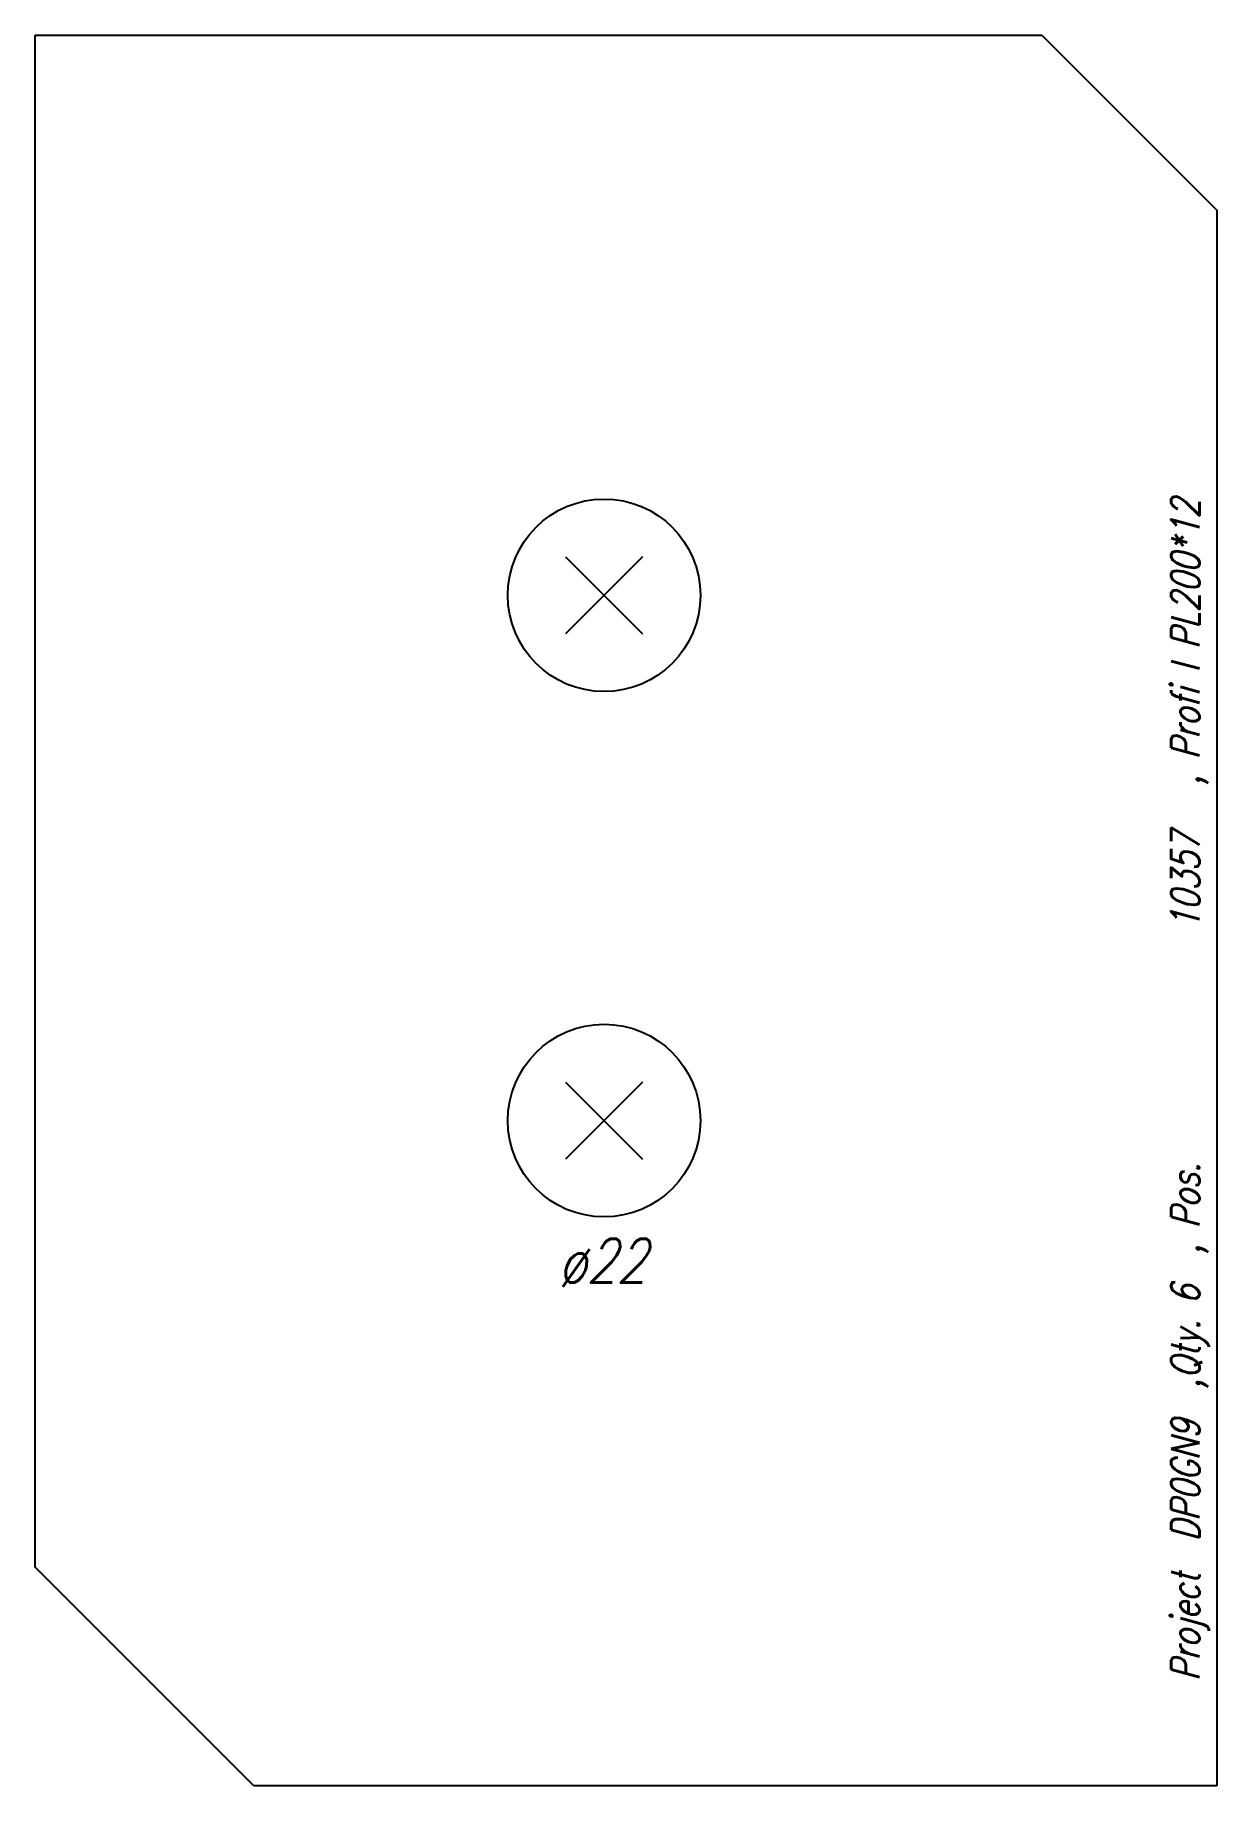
# Model space of a CAD drawing. Extents: x 0 to 135, y -100 to 100.
import ezdxf

# ---------------------------------------------------------------- set-up
doc = ezdxf.new("R2010")
doc.units = 0
doc.header["$LTSCALE"] = 10
for name, color, linetype in [('BEZ_SCHRAUBEN', 7, 'CONTINUOUS'), ('SCHRAUBEN', 7, 'CONTINUOUS'), ('TEILE', 7, 'CONTINUOUS'), ('UNTERSCHRIFT', 7, 'CONTINUOUS')]:
    doc.layers.add(name, color=color, linetype=linetype)
doc.styles.get("Standard").update_dxf_attribs({"font": 'ROMANS'})

msp = doc.modelspace()

# ---------------------------------------------------------------- linework, layer by layer
at = {"layer": 'SCHRAUBEN', "color": 6}
for p, q in [((69.400101, 40.40192), (60.600098, 31.601921)), ((60.600098, 40.40192), (69.400101, 31.601921)), ((69.400101, -19.598082), (60.600098, -28.398083)), ((60.600098, -19.598082), (69.400101, -28.398083))]:
    msp.add_line(p, q, dxfattribs=at)
at = {"layer": 'SCHRAUBEN', "color": 2}
for centre in [(65.000099, 36.001923), (65.000099, -23.998081)]:
    msp.add_circle(centre, 11, dxfattribs=at)
at = {"layer": 'TEILE', "color": 2}
for p, q in [((0, -75), (0, 100)), ((0, 100), (114.999962, 100)), ((114.999962, 100), (135.000061, 79.999901)), ((135.000061, 79.999901), (135.000061, -100)), ((25, -100), (0, -75)), ((135.000061, -100), (25, -100))]:
    msp.add_line(p, q, dxfattribs=at)

# ---------------------------------------------------------------- texts
at = {"layer": 'BEZ_SCHRAUBEN', "color": 2, "oblique": 15, "width": 0.8}
msp.add_text(' ø22', height=5, dxfattribs=at).set_placement((57.000099, -42.498077))
at = {"layer": 'UNTERSCHRIFT', "color": 2, "oblique": 15, "width": 0.8}
for s, p in [('  , Profi l PL200*12', (133.000061, 10.799948)), ('10357', (133.000061, -2.200051)), ('Project  DP0GN9  ,Qty. 6  , Pos. ', (133.000061, -88.000046))]:
    msp.add_text(s, height=3.25, rotation=90, dxfattribs=at).set_placement(p)

doc.saveas('drawing.dxf')
